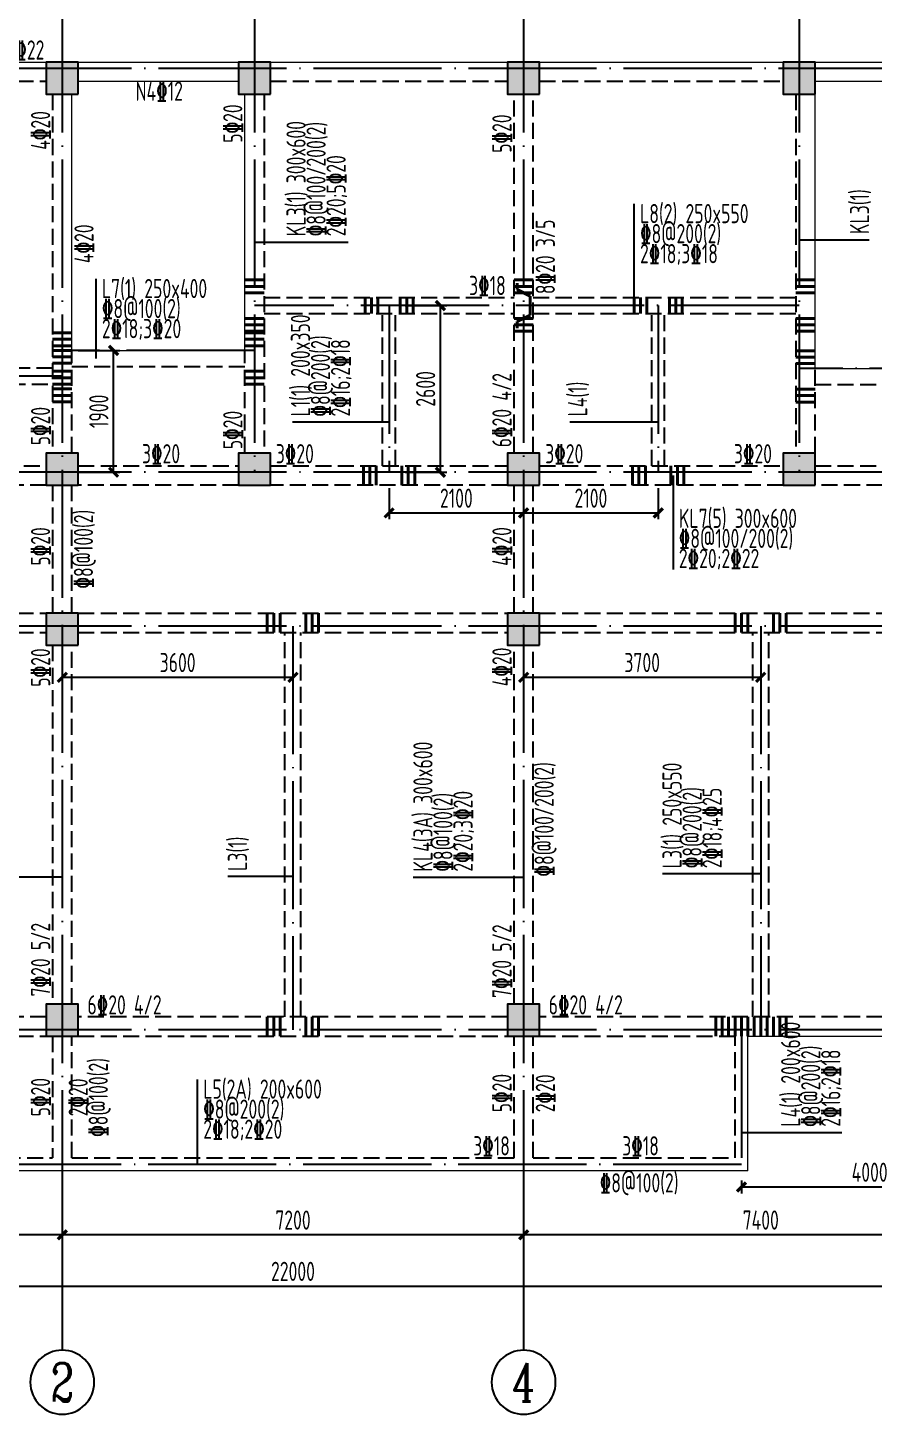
# Model space of a CAD drawing. Extents: x 9732137 to 18866768, y -962146 to 246094.
# Drawn here: x 9801759 to 9814956, y -192435 to -170799 of the extents above; entities that cross this region are included whole.
import ezdxf
from ezdxf.enums import TextEntityAlignment as Align

# ---------------------------------------------------------------- set-up
doc = ezdxf.new("R2010")
doc.units = 0
doc.header["$LTSCALE"] = 1000
for name, pattern in [('3', [500, 300, -200]), ('DASH', [0.35, 0.25, -0.1]), ('DOTE', [2.42, 2, -0.2, 0.02, -0.2])]:
    doc.linetypes.add(name, pattern=pattern)
doc.layers.get('0').update_dxf_attribs({"linetype": 'CONTINUOUS'})
doc.layers.get('Defpoints').update_dxf_attribs({"linetype": 'CONTINUOUS'})
for name, color, linetype in [('AXIS', 1, 'DOTE'), ('AXIS_DIM', 3, 'CONTINUOUS'), ('AXIS_NUM', 7, 'CONTINUOUS'), ('COLU', 7, 'CONTINUOUS'), ('DIM', 3, 'CONTINUOUS'), ('柱涂实', 54, 'CONTINUOUS'), ('梁虚线', 134, '3')]:
    doc.layers.add(name, color=color, linetype=linetype)
for name, color, linetype, lineweight in [('梁', 4, 'CONTINUOUS', 18), ('梁原位标注', 7, 'CONTINUOUS', 25), ('梁原位标注竖向', 7, 'CONTINUOUS', 25), ('梁集中标注', 2, 'CONTINUOUS', 25), ('梁集中标注竖向', 2, 'CONTINUOUS', 25), ('次梁吊筋', 1, 'CONTINUOUS', 40), ('次梁箍筋', 1, 'CONTINUOUS', 40)]:
    doc.layers.add(name, color=color, linetype=linetype, lineweight=lineweight)
doc.styles.add('TSSD_Axis', font='Complex.shx', dxfattribs={"width": 0.7, "bigfont": 'hztxt.shx'})
doc.styles.add('TSSD_Dimension', font='Tssdeng.shx', dxfattribs={"width": 0.7, "bigfont": 'hztxt.shx'})
doc.styles.add('TSSD_Rein', font='Tssdeng.shx', dxfattribs={"width": 0.7, "bigfont": 'hztxt.shx'})
doc.dimstyles.new('TSSD_100_100$0', dxfattribs={"dimtxt": 300, "dimasz": 100, "dimexe": 100, "dimexo": 250, "dimgap": 80, "dimtad": 1, "dimdec": 0, "dimzin": 0, "dimdsep": 46, "dimtxsty": 'TSSD_Dimension', "dimblk1": 'ARCHTICK', "dimblk2": 'ARCHTICK', "dimsah": 1, "dimcen": 0, "dimclrd": 3, "dimclre": 256, "dimclrt": 7, "dimadec": 1, "dimazin": 0, "dimtfac": 1, "dimtdec": 0, "dimtix": 1, "dimtmove": 2, "dimatfit": 3, "dimldrblk": 'ARCHTICK', "dimfxl": 1, "dimtolj": 1, "dimtzin": 0, "dimarcsym": 0})

# ---------------------------------------------------------------- blocks, each defined once
blk = doc.blocks.new('ts_axno')
at = {"color": 0, "linetype": 'ByBlock', "lineweight": -2}
blk.add_circle((0, 0), 0.5, dxfattribs=at)
at = {"color": 0, "linetype": 'ByBlock', "lineweight": -2, "style": 'TSSD_Axis', "width": 0.7}
blk.add_attdef('A', text='', height=0.6, dxfattribs=at).set_placement((0, 0), align=Align.MIDDLE_CENTER)
blk = doc.blocks.new('_ArchTick')
at = {"color": 0, "linetype": 'ByBlock', "const_width": 0.5}
blk.add_lwpolyline([(-0.71, -0.71), (0.71, 0.71)], dxfattribs=at)
blk = doc.blocks.new('*D36')
at = {"layer": 'AXIS_DIM', "lineweight": -2}
for p, q in [((9809499, -187685), (9809499, -189735)), ((9816899, -187685), (9816899, -189735))]:
    blk.add_line(p, q, dxfattribs=at)
at = {"layer": 'AXIS_DIM', "color": 3, "lineweight": -2}
blk.add_line((9816899, -189635), (9809499, -189635), dxfattribs=at)
at = {"layer": 'Defpoints', "color": 0}
for p in [(9809499, -187435), (9816899, -187435), (9809499, -189635)]:
    blk.add_point(p, dxfattribs=at)
at = {"layer": 'AXIS_DIM', "color": 3, "lineweight": -2, "xscale": 100, "yscale": 100, "zscale": 100, "rotation": 180}
blk.add_blockref('_ArchTick', (9809499, -189635), dxfattribs=at)
at = {"layer": 'AXIS_DIM', "color": 3, "lineweight": -2, "xscale": 100, "yscale": 100, "zscale": 100}
blk.add_blockref('_ArchTick', (9816899, -189635), dxfattribs=at)
at = {"layer": 'AXIS_DIM', "color": 7, "insert": (9813199, -189405), "char_height": 300, "attachment_point": 5, "style": 'TSSD_Dimension'}
blk.add_mtext('\\A1;7400', dxfattribs=at)
blk = doc.blocks.new('*D37')
at = {"layer": 'AXIS_DIM', "lineweight": -2}
for p, q in [((9802299, -187685), (9802299, -189735)), ((9809499, -187685), (9809499, -189735))]:
    blk.add_line(p, q, dxfattribs=at)
at = {"layer": 'AXIS_DIM', "color": 3, "lineweight": -2}
blk.add_line((9809499, -189635), (9802299, -189635), dxfattribs=at)
at = {"layer": 'Defpoints', "color": 0}
for p in [(9802299, -187435), (9809499, -187435), (9802299, -189635)]:
    blk.add_point(p, dxfattribs=at)
at = {"layer": 'AXIS_DIM', "color": 3, "lineweight": -2, "xscale": 100, "yscale": 100, "zscale": 100, "rotation": 180}
blk.add_blockref('_ArchTick', (9802299, -189635), dxfattribs=at)
at = {"layer": 'AXIS_DIM', "color": 3, "lineweight": -2, "xscale": 100, "yscale": 100, "zscale": 100}
blk.add_blockref('_ArchTick', (9809499, -189635), dxfattribs=at)
at = {"layer": 'AXIS_DIM', "color": 7, "insert": (9805899, -189405), "char_height": 300, "attachment_point": 5, "style": 'TSSD_Dimension'}
blk.add_mtext('\\A1;7200', dxfattribs=at)
blk = doc.blocks.new('*D38')
at = {"layer": 'AXIS_DIM', "lineweight": -2}
for p, q in [((9794899, -187685), (9794899, -189735)), ((9802299, -187685), (9802299, -189735))]:
    blk.add_line(p, q, dxfattribs=at)
at = {"layer": 'AXIS_DIM', "color": 3, "lineweight": -2}
blk.add_line((9802299, -189635), (9794899, -189635), dxfattribs=at)
at = {"layer": 'Defpoints', "color": 0}
for p in [(9794899, -187435), (9802299, -187435), (9794899, -189635)]:
    blk.add_point(p, dxfattribs=at)
at = {"layer": 'AXIS_DIM', "color": 3, "lineweight": -2, "xscale": 100, "yscale": 100, "zscale": 100, "rotation": 180}
blk.add_blockref('_ArchTick', (9794899, -189635), dxfattribs=at)
at = {"layer": 'AXIS_DIM', "color": 3, "lineweight": -2, "xscale": 100, "yscale": 100, "zscale": 100}
blk.add_blockref('_ArchTick', (9802299, -189635), dxfattribs=at)
at = {"layer": 'AXIS_DIM', "color": 7, "insert": (9798599, -189405), "char_height": 300, "attachment_point": 5, "style": 'TSSD_Dimension'}
blk.add_mtext('\\A1;7400', dxfattribs=at)
blk = doc.blocks.new('*D39')
at = {"layer": 'AXIS_DIM', "lineweight": -2}
for p, q in [((9794899, -187685), (9794899, -190535)), ((9816899, -187685), (9816899, -190535))]:
    blk.add_line(p, q, dxfattribs=at)
at = {"layer": 'AXIS_DIM', "color": 3, "lineweight": -2}
blk.add_line((9794899, -190435), (9816899, -190435), dxfattribs=at)
at = {"layer": 'Defpoints', "color": 0}
for p in [(9794899, -187435), (9816899, -187435), (9816899, -190435)]:
    blk.add_point(p, dxfattribs=at)
at = {"layer": 'AXIS_DIM', "color": 3, "lineweight": -2, "xscale": 100, "yscale": 100, "zscale": 100, "rotation": 180}
blk.add_blockref('_ArchTick', (9794899, -190435), dxfattribs=at)
at = {"layer": 'AXIS_DIM', "color": 3, "lineweight": -2, "xscale": 100, "yscale": 100, "zscale": 100}
blk.add_blockref('_ArchTick', (9816899, -190435), dxfattribs=at)
at = {"layer": 'AXIS_DIM', "color": 7, "insert": (9805899, -190205), "char_height": 300, "attachment_point": 5, "style": 'TSSD_Dimension'}
blk.add_mtext('\\A1;22000', dxfattribs=at)
blk = doc.blocks.new('*D145')
at = {"layer": 'Defpoints', "color": 0}
for p in [(9802299, -180135), (9805899, -180135), (9805899, -180935)]:
    blk.add_point(p, dxfattribs=at)
at = {"layer": 'DIM', "lineweight": -2}
for p, q in [((9802299, -180385), (9802299, -181035)), ((9805899, -180385), (9805899, -181035))]:
    blk.add_line(p, q, dxfattribs=at)
at = {"layer": 'DIM', "color": 3, "lineweight": -2}
blk.add_line((9802299, -180935), (9805899, -180935), dxfattribs=at)
at = {"layer": 'DIM', "color": 3, "lineweight": -2, "xscale": 100, "yscale": 100, "zscale": 100, "rotation": 180}
blk.add_blockref('_ArchTick', (9802299, -180935), dxfattribs=at)
at = {"layer": 'DIM', "color": 3, "lineweight": -2, "xscale": 100, "yscale": 100, "zscale": 100}
blk.add_blockref('_ArchTick', (9805899, -180935), dxfattribs=at)
at = {"layer": 'DIM', "color": 7, "insert": (9804099, -180705), "char_height": 300, "attachment_point": 5, "style": 'TSSD_Dimension'}
blk.add_mtext('\\A1;3600', dxfattribs=at)
blk = doc.blocks.new('*D146')
at = {"layer": 'Defpoints', "color": 0}
for p in [(9809499, -180135), (9813199, -180135), (9813199, -180935)]:
    blk.add_point(p, dxfattribs=at)
at = {"layer": 'DIM', "lineweight": -2}
for p, q in [((9809499, -180385), (9809499, -181035)), ((9813199, -180385), (9813199, -181035))]:
    blk.add_line(p, q, dxfattribs=at)
at = {"layer": 'DIM', "color": 3, "lineweight": -2}
blk.add_line((9809499, -180935), (9813199, -180935), dxfattribs=at)
at = {"layer": 'DIM', "color": 3, "lineweight": -2, "xscale": 100, "yscale": 100, "zscale": 100, "rotation": 180}
blk.add_blockref('_ArchTick', (9809499, -180935), dxfattribs=at)
at = {"layer": 'DIM', "color": 3, "lineweight": -2, "xscale": 100, "yscale": 100, "zscale": 100}
blk.add_blockref('_ArchTick', (9813199, -180935), dxfattribs=at)
at = {"layer": 'DIM', "color": 7, "insert": (9811349, -180705), "char_height": 300, "attachment_point": 5, "style": 'TSSD_Dimension'}
blk.add_mtext('\\A1;3700', dxfattribs=at)
blk = doc.blocks.new('*D148')
at = {"layer": 'Defpoints', "color": 0}
for p in [(9802299, -175835), (9803099, -175835), (9802299, -177735)]:
    blk.add_point(p, dxfattribs=at)
at = {"layer": 'DIM', "lineweight": -2}
for p, q in [((9802549, -175835), (9803199, -175835)), ((9802549, -177735), (9803199, -177735))]:
    blk.add_line(p, q, dxfattribs=at)
at = {"layer": 'DIM', "color": 3, "lineweight": -2}
blk.add_line((9803099, -177735), (9803099, -175835), dxfattribs=at)
at = {"layer": 'DIM', "color": 3, "lineweight": -2, "xscale": 100, "yscale": 100, "zscale": 100}
for p, rotation in [((9803099, -175835), 90), ((9803099, -177735), 270)]:
    blk.add_blockref('_ArchTick', p, dxfattribs=dict(at, rotation=rotation))
at = {"layer": 'DIM', "color": 7, "insert": (9802869, -176785), "char_height": 300, "attachment_point": 5, "rotation": 90, "style": 'TSSD_Dimension'}
blk.add_mtext('\\A1;1900', dxfattribs=at)
blk = doc.blocks.new('*D149')
at = {"layer": 'Defpoints', "color": 0}
for p in [(9807399, -175135), (9808199, -175135), (9807399, -177735)]:
    blk.add_point(p, dxfattribs=at)
at = {"layer": 'DIM', "lineweight": -2}
for p, q in [((9807649, -175135), (9808299, -175135)), ((9807649, -177735), (9808299, -177735))]:
    blk.add_line(p, q, dxfattribs=at)
at = {"layer": 'DIM', "color": 3, "lineweight": -2}
blk.add_line((9808199, -177735), (9808199, -175135), dxfattribs=at)
at = {"layer": 'DIM', "color": 3, "lineweight": -2, "xscale": 100, "yscale": 100, "zscale": 100}
for p, rotation in [((9808199, -175135), 90), ((9808199, -177735), 270)]:
    blk.add_blockref('_ArchTick', p, dxfattribs=dict(at, rotation=rotation))
at = {"layer": 'DIM', "color": 7, "insert": (9807969, -176435), "char_height": 300, "attachment_point": 5, "rotation": 90, "style": 'TSSD_Dimension'}
blk.add_mtext('\\A1;2600', dxfattribs=at)
blk = doc.blocks.new('*D153')
at = {"layer": 'Defpoints', "color": 0}
for p in [(9807399, -177735), (9809499, -177735), (9809499, -178370)]:
    blk.add_point(p, dxfattribs=at)
at = {"layer": 'DIM', "lineweight": -2}
for p, q in [((9807399, -177985), (9807399, -178470)), ((9809499, -177985), (9809499, -178470))]:
    blk.add_line(p, q, dxfattribs=at)
at = {"layer": 'DIM', "color": 3, "lineweight": -2}
blk.add_line((9807399, -178370), (9809499, -178370), dxfattribs=at)
at = {"layer": 'DIM', "color": 3, "lineweight": -2, "xscale": 100, "yscale": 100, "zscale": 100, "rotation": 180}
blk.add_blockref('_ArchTick', (9807399, -178370), dxfattribs=at)
at = {"layer": 'DIM', "color": 3, "lineweight": -2, "xscale": 100, "yscale": 100, "zscale": 100}
blk.add_blockref('_ArchTick', (9809499, -178370), dxfattribs=at)
at = {"layer": 'DIM', "color": 7, "insert": (9808449, -178140), "char_height": 300, "attachment_point": 5, "style": 'TSSD_Dimension'}
blk.add_mtext('\\A1;2100', dxfattribs=at)
blk = doc.blocks.new('*D154')
at = {"layer": 'Defpoints', "color": 0}
for p in [(9809499, -177735), (9811599, -177735), (9811599, -178370)]:
    blk.add_point(p, dxfattribs=at)
at = {"layer": 'DIM', "lineweight": -2}
for p, q in [((9809499, -177985), (9809499, -178470)), ((9811599, -177985), (9811599, -178470))]:
    blk.add_line(p, q, dxfattribs=at)
at = {"layer": 'DIM', "color": 3, "lineweight": -2}
blk.add_line((9809499, -178370), (9811599, -178370), dxfattribs=at)
at = {"layer": 'DIM', "color": 3, "lineweight": -2, "xscale": 100, "yscale": 100, "zscale": 100, "rotation": 180}
blk.add_blockref('_ArchTick', (9809499, -178370), dxfattribs=at)
at = {"layer": 'DIM', "color": 3, "lineweight": -2, "xscale": 100, "yscale": 100, "zscale": 100}
blk.add_blockref('_ArchTick', (9811599, -178370), dxfattribs=at)
at = {"layer": 'DIM', "color": 7, "insert": (9810549, -178140), "char_height": 300, "attachment_point": 5, "style": 'TSSD_Dimension'}
blk.add_mtext('\\A1;2100', dxfattribs=at)
blk = doc.blocks.new('*D155')
at = {"layer": 'Defpoints', "color": 0}
for p in [(9812899, -188535), (9816899, -188535), (9816899, -188888)]:
    blk.add_point(p, dxfattribs=at)
at = {"layer": 'DIM', "lineweight": -2}
for p, q in [((9812899, -188785), (9812899, -188988)), ((9816899, -188785), (9816899, -188988))]:
    blk.add_line(p, q, dxfattribs=at)
at = {"layer": 'DIM', "color": 3, "lineweight": -2}
blk.add_line((9812899, -188888), (9816899, -188888), dxfattribs=at)
at = {"layer": 'DIM', "color": 3, "lineweight": -2, "xscale": 100, "yscale": 100, "zscale": 100, "rotation": 180}
blk.add_blockref('_ArchTick', (9812899, -188888), dxfattribs=at)
at = {"layer": 'DIM', "color": 3, "lineweight": -2, "xscale": 100, "yscale": 100, "zscale": 100}
blk.add_blockref('_ArchTick', (9816899, -188888), dxfattribs=at)
at = {"layer": 'DIM', "color": 7, "insert": (9814899, -188658), "char_height": 300, "attachment_point": 5, "style": 'TSSD_Dimension'}
blk.add_mtext('\\A1;4000', dxfattribs=at)

msp = doc.modelspace()

# ---------------------------------------------------------------- hatches: boundary and pattern name
at = {"layer": '柱涂实'}
for points in [[(9802548.5, -171835.1), (9802548.5, -171335.1), (9802048.5, -171335.1), (9802048.5, -171835.1)], [(9805548.5, -171835.1), (9805548.5, -171335.1), (9805048.5, -171335.1), (9805048.5, -171835.1)], [(9809748.5, -171835.1), (9809748.5, -171335.1), (9809248.5, -171335.1), (9809248.5, -171835.1)], [(9814048.5, -171835.1), (9814048.5, -171335.1), (9813548.5, -171335.1), (9813548.5, -171835.1)], [(9802548.5, -177935.1), (9802548.5, -177435.1), (9802048.5, -177435.1), (9802048.5, -177935.1)], [(9805548.5, -177935.1), (9805548.5, -177435.1), (9805048.5, -177435.1), (9805048.5, -177935.1)], [(9809748.5, -177935.1), (9809748.5, -177435.1), (9809248.5, -177435.1), (9809248.5, -177935.1)], [(9814048.5, -177935.1), (9814048.5, -177435.1), (9813548.5, -177435.1), (9813548.5, -177935.1)], [(9802548.5, -180435.1), (9802548.5, -179935.1), (9802048.5, -179935.1), (9802048.5, -180435.1)], [(9809748.5, -180435.1), (9809748.5, -179935.1), (9809248.5, -179935.1), (9809248.5, -180435.1)], [(9802548.5, -186535.1), (9802548.5, -186035.1), (9802048.5, -186035.1), (9802048.5, -186535.1)], [(9809748.5, -186535.1), (9809748.5, -186035.1), (9809248.5, -186035.1), (9809248.5, -186535.1)]]:
    msp.add_hatch(color=256, dxfattribs=at).paths.add_polyline_path(points)

# ---------------------------------------------------------------- linework, layer by layer
at = {"layer": 'AXIS'}
for p, q in [((9802298.5, -170435.1, 0), (9802298.5, -188535.1, 0)), ((9805298.5, -170435.1, 0), (9805298.5, -177735.1, 0)), ((9809498.5, -170435.1, 0), (9809498.5, -188535.1, 0)), ((9813798.5, -170435.1, 0), (9813798.5, -177735.1, 0)), ((9817898.5, -171435.1, 0), (9793898.5, -171435.1, 0)), ((9813798.5, -175135.1, 0), (9805298.5, -175135.1, 0)), ((9807398.5, -175135.1, 0), (9807398.5, -177735.1, 0)), ((9811598.5, -175135.1, 0), (9811598.5, -177735.1, 0)), ((9805298.5, -175835.1, 0), (9802298.5, -175835.1, 0)), ((9816898.5, -176115.1, 0), (9813798.5, -176115.1, 0)), ((9802298.5, -176235.1, 0), (9794898.5, -176235.1, 0)), ((9817898.5, -177735.1, 0), (9793898.5, -177735.1, 0)), ((9817898.5, -180135.1, 0), (9793898.5, -180135.1, 0)), ((9805898.5, -180135.1, 0), (9805898.5, -186435.1, 0)), ((9813198.5, -180135.1, 0), (9813198.5, -186435.1, 0)), ((9817898.5, -186435.1, 0), (9793898.5, -186435.1, 0)), ((9812898.5, -186435.1, 0), (9812898.5, -188535.1, 0)), ((9812898.5, -188535.1, 0), (9794898.5, -188535.1, 0))]:
    msp.add_line(p, q, dxfattribs=at)
at = {"layer": 'AXIS_NUM'}
for p, q in [((9802298.5, -187435.1, 0), (9802298.5, -191435.1, 0)), ((9809498.5, -187435.1, 0), (9809498.5, -191435.1, 0))]:
    msp.add_line(p, q, dxfattribs=at)
at = {"layer": 'COLU', "ltscale": 1}
for points in [[(9802548.5, -171835.1), (9802548.5, -171335.1), (9802048.5, -171335.1), (9802048.5, -171835.1)], [(9805548.5, -171835.1), (9805548.5, -171335.1), (9805048.5, -171335.1), (9805048.5, -171835.1)], [(9809748.5, -171835.1), (9809748.5, -171335.1), (9809248.5, -171335.1), (9809248.5, -171835.1)], [(9814048.5, -171835.1), (9814048.5, -171335.1), (9813548.5, -171335.1), (9813548.5, -171835.1)], [(9802548.5, -177935.1), (9802548.5, -177435.1), (9802048.5, -177435.1), (9802048.5, -177935.1)], [(9805548.5, -177935.1), (9805548.5, -177435.1), (9805048.5, -177435.1), (9805048.5, -177935.1)], [(9809748.5, -177935.1), (9809748.5, -177435.1), (9809248.5, -177435.1), (9809248.5, -177935.1)], [(9814048.5, -177935.1), (9814048.5, -177435.1), (9813548.5, -177435.1), (9813548.5, -177935.1)], [(9802548.5, -180435.1), (9802548.5, -179935.1), (9802048.5, -179935.1), (9802048.5, -180435.1)], [(9809748.5, -180435.1), (9809748.5, -179935.1), (9809248.5, -179935.1), (9809248.5, -180435.1)], [(9802548.5, -186535.1), (9802548.5, -186035.1), (9802048.5, -186035.1), (9802048.5, -186535.1)], [(9809748.5, -186535.1), (9809748.5, -186035.1), (9809248.5, -186035.1), (9809248.5, -186535.1)]]:
    msp.add_lwpolyline(points, close=True, dxfattribs=at)
at = {"layer": '柱涂实', "linetype": 'Continuous'}
for points in [[(9802548.5, -171835.1), (9802548.5, -171335.1), (9802048.5, -171335.1), (9802048.5, -171835.1)], [(9805548.5, -171835.1), (9805548.5, -171335.1), (9805048.5, -171335.1), (9805048.5, -171835.1)], [(9809748.5, -171835.1), (9809748.5, -171335.1), (9809248.5, -171335.1), (9809248.5, -171835.1)], [(9814048.5, -171835.1), (9814048.5, -171335.1), (9813548.5, -171335.1), (9813548.5, -171835.1)], [(9802548.5, -177935.1), (9802548.5, -177435.1), (9802048.5, -177435.1), (9802048.5, -177935.1)], [(9805548.5, -177935.1), (9805548.5, -177435.1), (9805048.5, -177435.1), (9805048.5, -177935.1)], [(9809748.5, -177935.1), (9809748.5, -177435.1), (9809248.5, -177435.1), (9809248.5, -177935.1)], [(9814048.5, -177935.1), (9814048.5, -177435.1), (9813548.5, -177435.1), (9813548.5, -177935.1)], [(9802548.5, -180435.1), (9802548.5, -179935.1), (9802048.5, -179935.1), (9802048.5, -180435.1)], [(9809748.5, -180435.1), (9809748.5, -179935.1), (9809248.5, -179935.1), (9809248.5, -180435.1)], [(9802548.5, -186535.1), (9802548.5, -186035.1), (9802048.5, -186035.1), (9802048.5, -186535.1)], [(9809748.5, -186535.1), (9809748.5, -186035.1), (9809248.5, -186035.1), (9809248.5, -186535.1)]]:
    msp.add_lwpolyline(points, close=True, dxfattribs=at)
at = {"layer": '梁', "ltscale": 1}
for p, q in [((9795298.5, -171335.1), (9802048.5, -171335.1)), ((9802548.5, -171335.1), (9805048.5, -171335.1)), ((9805548.5, -171335.1), (9809248.5, -171335.1)), ((9809748.5, -171335.1), (9813548.5, -171335.1)), ((9814048.5, -171335.1), (9816498.5, -171335.1)), ((9802548.5, -171635.1), (9805048.5, -171635.1)), ((9814048.5, -171635.1), (9816498.5, -171635.1)), ((9802448.5, -175835.1), (9802448.5, -171835.1)), ((9805148.5, -175835.1), (9805148.5, -171835.1)), ((9814048.5, -176115.1), (9814048.5, -171835.1)), ((9802448.5, -175835.1), (9805148.5, -175835.1)), ((9814048.5, -176115.1), (9816698.5, -176115.1)), ((9812998.5, -186535.1), (9816498.5, -186535.1)), ((9812998.5, -188635.1), (9812998.5, -186535.1)), ((9812998.5, -188635.1, 0), (9794798.5, -188635.1, 0))]:
    msp.add_line(p, q, dxfattribs=at)
at = {"layer": '梁虚线', "linetype": 'DASH', "ltscale": 1}
for p, q in [((9795298.5, -171635.1), (9802048.5, -171635.1)), ((9805548.5, -171635.1), (9809248.5, -171635.1)), ((9809748.5, -171635.1), (9813548.5, -171635.1)), ((9802148.5, -171835.1, 0), (9802148.5, -177435.1, 0)), ((9805448.5, -171835.1, 0), (9805448.5, -177435.1, 0)), ((9809348.5, -177435.1), (9809348.5, -171835.1)), ((9809648.5, -177435.1), (9809648.5, -171835.1)), ((9813748.5, -171835.1, 0), (9813748.5, -177435.1, 0)), ((9805448.5, -175010.1), (9809348.5, -175010.1)), ((9809648.5, -175010.1), (9813748.5, -175010.1)), ((9805448.5, -175260.1), (9809348.5, -175260.1)), ((9807298.5, -177635.1), (9807298.5, -175260.1)), ((9807498.5, -177635.1), (9807498.5, -175260.1)), ((9809648.5, -175260.1), (9813748.5, -175260.1)), ((9811498.5, -177635.1), (9811498.5, -175260.1)), ((9811698.5, -177635.1), (9811698.5, -175260.1)), ((9802448.5, -177435.1), (9802448.5, -175835.1)), ((9805148.5, -177435.1), (9805148.5, -175835.1)), ((9802148.5, -176110.1, 0), (9798323.5, -176110.1, 0)), ((9802448.5, -176085.1), (9805148.5, -176085.1)), ((9814048.5, -177435.1), (9814048.5, -176115.1)), ((9798323.5, -176360.1), (9802148.5, -176360.1)), ((9814048.5, -176365.1), (9816698.5, -176365.1)), ((9798198.5, -177635.1), (9802048.5, -177635.1)), ((9802548.5, -177635.1), (9805048.5, -177635.1)), ((9805548.5, -177635.1), (9809248.5, -177635.1)), ((9809748.5, -177635.1), (9813548.5, -177635.1)), ((9814048.5, -177635.1), (9816498.5, -177635.1)), ((9802048.5, -177935.1, 0), (9795298.5, -177935.1, 0)), ((9802148.5, -177935.1, 0), (9802148.5, -179935.1, 0)), ((9802448.5, -179935.1), (9802448.5, -177935.1)), ((9805048.5, -177935.1, 0), (9802548.5, -177935.1, 0)), ((9809248.5, -177935.1, 0), (9805548.5, -177935.1, 0)), ((9809348.5, -179935.1), (9809348.5, -177935.1)), ((9809648.5, -179935.1), (9809648.5, -177935.1)), ((9813548.5, -177935.1, 0), (9809748.5, -177935.1, 0)), ((9816498.5, -177935.1, 0), (9814048.5, -177935.1, 0)), ((9795298.5, -179935.1), (9802048.5, -179935.1)), ((9802548.5, -179935.1), (9809248.5, -179935.1)), ((9809748.5, -179935.1), (9816498.5, -179935.1)), ((9795298.5, -180235.1), (9802048.5, -180235.1)), ((9802148.5, -180435.1, 0), (9802148.5, -186035.1, 0)), ((9802448.5, -186035.1), (9802448.5, -180435.1)), ((9802548.5, -180235.1), (9809248.5, -180235.1)), ((9805773.5, -186235.1), (9805773.5, -180235.1)), ((9806023.5, -186235.1), (9806023.5, -180235.1)), ((9809348.5, -186035.1), (9809348.5, -180435.1)), ((9809648.5, -186035.1), (9809648.5, -180435.1)), ((9809748.5, -180235.1), (9816498.5, -180235.1)), ((9813073.5, -186235.1), (9813073.5, -180235.1)), ((9813323.5, -186235.1), (9813323.5, -180235.1)), ((9802048.5, -186235.1, 0), (9795298.5, -186235.1, 0)), ((9809248.5, -186235.1, 0), (9802548.5, -186235.1, 0)), ((9816498.5, -186235.1, 0), (9809748.5, -186235.1, 0)), ((9795298.5, -186535.1), (9802048.5, -186535.1)), ((9802148.5, -186535.1, 0), (9802148.5, -188435.1, 0)), ((9802448.5, -188435.1), (9802448.5, -186535.1)), ((9802548.5, -186535.1), (9809248.5, -186535.1)), ((9809348.5, -188435.1), (9809348.5, -186535.1)), ((9809648.5, -188435.1), (9809648.5, -186535.1)), ((9809748.5, -186535.1), (9812798.5, -186535.1)), ((9812798.5, -188435.1), (9812798.5, -186535.1)), ((9795098.5, -188435.1), (9802148.5, -188435.1)), ((9802448.5, -188435.1), (9809348.5, -188435.1)), ((9809648.5, -188435.1), (9812798.5, -188435.1))]:
    msp.add_line(p, q, dxfattribs=at)
at = {"layer": '梁集中标注', "color": 21, "linetype": 'Continuous', "ltscale": 1}
for p, q in [((9811226.3, -175135.1, 0), (9811226.3, -173548.7, 0)), ((9802827.8, -175960.1, 0), (9802827.8, -174718.3, 0)), ((9804409.3, -188535.1, 0), (9804409.3, -187210.7, 0))]:
    msp.add_line(p, q, dxfattribs=at)
at = {"layer": '梁集中标注', "linetype": 'Continuous', "ltscale": 1}
msp.add_line((9811831.9, -177785.1, 0), (9811831.9, -179253, 0), dxfattribs=at)
at = {"layer": '梁集中标注竖向', "linetype": 'Continuous', "ltscale": 1}
for p, q in [((9805298.5, -174142.6), (9806761, -174142.6)), ((9813798.5, -174108.8, 0), (9814891.1, -174108.8, 0)), ((9802298.5, -184052.7, 0), (9800771.2, -184052.7, 0)), ((9809498.5, -184056.9, 0), (9807777.1, -184056.9, 0))]:
    msp.add_line(p, q, dxfattribs=at)
at = {"layer": '梁集中标注竖向', "color": 21, "linetype": 'Continuous', "ltscale": 1}
for p, q in [((9807398.5, -176955.1), (9805892.3, -176955.1)), ((9811598.5, -176955.1), (9810217.3, -176955.1)), ((9805898.5, -184044.8, 0), (9804882.7, -184044.8, 0)), ((9813198.5, -184003.1, 0), (9811665.3, -184003.1, 0)), ((9812898.5, -188037.2, 0), (9814465.3, -188037.2, 0))]:
    msp.add_line(p, q, dxfattribs=at)
at = {"layer": '次梁吊筋', "linetype": 'Continuous', "ltscale": 1}
for p, q in [((9809398.5, -174885.1), (9809398.5, -174785.1)), ((9809598.5, -174985.1), (9809398.5, -174885.1)), ((9809598.5, -175285.1), (9809598.5, -174985.1)), ((9809398.5, -175385.1), (9809598.5, -175285.1)), ((9809398.5, -175485.1), (9809398.5, -175385.1))]:
    msp.add_line(p, q, dxfattribs=at)
at = {"layer": '次梁箍筋', "linetype": 'Continuous', "ltscale": 1}
for p, q in [((9805148.5, -174735.1), (9805448.5, -174735.1)), ((9809348.5, -174735.1), (9809648.5, -174735.1)), ((9813748.5, -174735.1), (9814048.5, -174735.1)), ((9805148.5, -174835.1), (9805448.5, -174835.1)), ((9805148.5, -174935.1), (9805448.5, -174935.1)), ((9807023.5, -175010.1), (9807023.5, -175260.1)), ((9807123.5, -175010.1), (9807123.5, -175260.1)), ((9807223.5, -175010.1), (9807223.5, -175260.1)), ((9807573.5, -175010.1), (9807573.5, -175260.1)), ((9807673.5, -175010.1), (9807673.5, -175260.1)), ((9807773.5, -175010.1), (9807773.5, -175260.1)), ((9809348.5, -174835.1), (9809648.5, -174835.1)), ((9809348.5, -174935.1), (9809648.5, -174935.1)), ((9811223.5, -175010.1), (9811223.5, -175260.1)), ((9811323.5, -175010.1), (9811323.5, -175260.1)), ((9811423.5, -175010.1), (9811423.5, -175260.1)), ((9811773.5, -175010.1), (9811773.5, -175260.1)), ((9811873.5, -175010.1), (9811873.5, -175260.1)), ((9811973.5, -175010.1), (9811973.5, -175260.1)), ((9813748.5, -174835.1), (9814048.5, -174835.1)), ((9813748.5, -174935.1), (9814048.5, -174935.1)), ((9805148.5, -175335.1), (9805448.5, -175335.1)), ((9805148.5, -175435.1), (9805448.5, -175435.1)), ((9809348.5, -175335.1), (9809648.5, -175335.1)), ((9809348.5, -175435.1), (9809648.5, -175435.1)), ((9813748.5, -175335.1), (9814048.5, -175335.1)), ((9813748.5, -175435.1), (9814048.5, -175435.1)), ((9802148.5, -175560.1), (9802448.5, -175560.1)), ((9802148.5, -175660.1), (9802448.5, -175660.1)), ((9805148.5, -175535.1), (9805448.5, -175535.1)), ((9805148.5, -175560.1), (9805448.5, -175560.1)), ((9805148.5, -175660.1), (9805448.5, -175660.1)), ((9809348.5, -175535.1), (9809648.5, -175535.1)), ((9813748.5, -175535.1), (9814048.5, -175535.1)), ((9802148.5, -175760.1), (9802448.5, -175760.1)), ((9802148.5, -175835.1), (9802448.5, -175835.1)), ((9805148.5, -175760.1), (9805448.5, -175760.1)), ((9813748.5, -175840.1), (9814048.5, -175840.1)), ((9802148.5, -175935.1), (9802448.5, -175935.1)), ((9802148.5, -176035.1), (9802448.5, -176035.1)), ((9813748.5, -175940.1), (9814048.5, -175940.1)), ((9813748.5, -176040.1), (9814048.5, -176040.1)), ((9802148.5, -176160.1), (9802448.5, -176160.1)), ((9802148.5, -176260.1), (9802448.5, -176260.1)), ((9805148.5, -176160.1), (9805448.5, -176160.1)), ((9805148.5, -176260.1), (9805448.5, -176260.1)), ((9802148.5, -176360.1), (9802448.5, -176360.1)), ((9802148.5, -176435.1), (9802448.5, -176435.1)), ((9802148.5, -176535.1), (9802448.5, -176535.1)), ((9805148.5, -176360.1), (9805448.5, -176360.1)), ((9813748.5, -176440.1), (9814048.5, -176440.1)), ((9813748.5, -176540.1), (9814048.5, -176540.1)), ((9802148.5, -176635.1), (9802448.5, -176635.1)), ((9813748.5, -176640.1), (9814048.5, -176640.1)), ((9806998.5, -177635.1), (9806998.5, -177935.1)), ((9807098.5, -177635.1), (9807098.5, -177935.1)), ((9807198.5, -177635.1), (9807198.5, -177935.1)), ((9807598.5, -177635.1), (9807598.5, -177935.1)), ((9807698.5, -177635.1), (9807698.5, -177935.1)), ((9807798.5, -177635.1), (9807798.5, -177935.1)), ((9811198.5, -177635.1), (9811198.5, -177935.1)), ((9811298.5, -177635.1), (9811298.5, -177935.1)), ((9811398.5, -177635.1), (9811398.5, -177935.1)), ((9811798.5, -177635.1), (9811798.5, -177935.1)), ((9811898.5, -177635.1), (9811898.5, -177935.1)), ((9811998.5, -177635.1), (9811998.5, -177935.1)), ((9805498.5, -179935.1), (9805498.5, -180235.1)), ((9805598.5, -179935.1), (9805598.5, -180235.1)), ((9805698.5, -179935.1), (9805698.5, -180235.1)), ((9806098.5, -179935.1), (9806098.5, -180235.1)), ((9806198.5, -179935.1), (9806198.5, -180235.1)), ((9806298.5, -179935.1), (9806298.5, -180235.1)), ((9812798.5, -179935.1), (9812798.5, -180235.1)), ((9812898.5, -179935.1), (9812898.5, -180235.1)), ((9812998.5, -179935.1), (9812998.5, -180235.1)), ((9813398.5, -179935.1), (9813398.5, -180235.1)), ((9813498.5, -179935.1), (9813498.5, -180235.1)), ((9813598.5, -179935.1), (9813598.5, -180235.1)), ((9805498.5, -186235.1), (9805498.5, -186535.1)), ((9805598.5, -186235.1), (9805598.5, -186535.1)), ((9805698.5, -186235.1), (9805698.5, -186535.1)), ((9806098.5, -186235.1), (9806098.5, -186535.1)), ((9806198.5, -186235.1), (9806198.5, -186535.1)), ((9806298.5, -186235.1), (9806298.5, -186535.1)), ((9812498.5, -186235.1), (9812498.5, -186535.1)), ((9812598.5, -186235.1), (9812598.5, -186535.1)), ((9812698.5, -186235.1), (9812698.5, -186535.1)), ((9812798.5, -186235.1), (9812798.5, -186535.1)), ((9812898.5, -186235.1), (9812898.5, -186535.1)), ((9812998.5, -186235.1), (9812998.5, -186535.1)), ((9813098.5, -186235.1), (9813098.5, -186535.1)), ((9813198.5, -186235.1), (9813198.5, -186535.1)), ((9813298.5, -186235.1), (9813298.5, -186535.1)), ((9813398.5, -186235.1), (9813398.5, -186535.1)), ((9813498.5, -186235.1), (9813498.5, -186535.1)), ((9813598.5, -186235.1), (9813598.5, -186535.1))]:
    msp.add_line(p, q, dxfattribs=at)

# ---------------------------------------------------------------- block references
at = {"layer": 'AXIS_NUM'}
ref = msp.add_blockref('ts_axno', (9802298.5, -191935.1, 0), dxfattribs=dict(at, xscale=-1000, yscale=1000, zscale=1000, rotation=180))
ref.add_attrib('2', '2', dxfattribs={"height": 600, "style": 'TSSD_Axis', "width": 0.7}).set_placement((9802298.5, -191935.1, 0), align=Align.MIDDLE_CENTER)
ref = msp.add_blockref('ts_axno', (9809498.5, -191935.1, 0), dxfattribs=dict(at, xscale=-1000, yscale=1000, zscale=1000, rotation=180))
ref.add_attrib('4', '4', dxfattribs={"height": 600, "style": 'TSSD_Axis', "width": 0.7}).set_placement((9809498.5, -191935.1, 0), align=Align.MIDDLE_CENTER)

# ---------------------------------------------------------------- texts
at = {"layer": '梁原位标注', "style": 'TSSD_Rein', "width": 0.7}
for s, p in [('3%%13222', (9802019.4, -171296.3)), ('3%%13218', (9809219.8, -174971.3)), ('3%%13220', (9806225.6, -177596.3)), ('3%%13220', (9810430.2, -177596.3)), ('3%%13220', (9813375, -177596.3)), ('6%%13220 4/2', (9803848.8, -186196.3)), ('6%%13220 4/2', (9811047.6, -186196.3)), ('3%%13218', (9809284.5, -188396.3))]:
    msp.add_text(s, height=300, dxfattribs=at).set_placement(p, align=Align.RIGHT)
for s, p in [('N4%%13212', (9803811.2, -171639.2)), ('%%1328@100(2)', (9811301.5, -188673.8))]:
    msp.add_text(s, height=300, dxfattribs=at).set_placement(p, align=Align.TOP_CENTER)
for s, p in [('3%%13220', (9803840.3, -177596.3)), ('3%%13218', (9811323.5, -188396.3))]:
    msp.add_text(s, height=300, dxfattribs=at).set_placement(p, align=Align.CENTER)
at = {"layer": '梁原位标注竖向', "style": 'TSSD_Rein', "width": 0.7}
for s, p in [('4%%13220', (9802109.8, -172098.9)), ('5%%13220', (9805109.8, -171994.5)), ('5%%13220', (9809309.8, -172151.1)), ('5%%13220', (9802109.8, -180482.7)), ('4%%13220', (9809309.8, -180470.4))]:
    msp.add_text(s, height=300, rotation=90, dxfattribs=at).set_placement(p, align=Align.RIGHT)
for s, p in [('4%%13220', (9802487.3, -174169.6)), ('8%%13220 3/5', (9809687.3, -174374.6)), ('%%1328@100(2)', (9802479.1, -178935.1)), ('%%1328@100/200(2)', (9809669, -183151.6)), ('2%%13220', (9809687.3, -187426.7))]:
    msp.add_text(s, height=300, rotation=90, dxfattribs=at).set_placement(p, align=Align.TOP_CENTER)
for s, p in [('6%%13220 4/2', (9809309.8, -177345.7)), ('5%%13220', (9802109.8, -177315)), ('5%%13220', (9805109.8, -177376)), ('7%%13220 5/2', (9802109.8, -185915)), ('7%%13220 5/2', (9809309.8, -185939.4))]:
    msp.add_text(s, height=300, rotation=90, dxfattribs=at).set_placement(p)
for s, p in [('5%%13220', (9802109.8, -178893.3)), ('4%%13220', (9809309.8, -178893.3)), ('5%%13220', (9809309.8, -187423.5)), ('5%%13220', (9802109.8, -187486.7))]:
    msp.add_text(s, height=300, rotation=90, dxfattribs=at).set_placement(p, align=Align.CENTER)
for s, p in [('%%1328@100(2)', (9803099.8, -187490.6)), ('2%%13220', (9802786.9, -187490.6))]:
    msp.add_text(s, height=300, rotation=90, dxfattribs=at).set_placement(p, align=Align.BOTTOM_CENTER)
at = {"layer": '梁集中标注', "color": 21, "style": 'TSSD_Rein', "width": 0.7}
for s, p in [('L8(2) 250x550', (9811315.3, -173848.7, 0)), ('%%1328@200(2)', (9811315.3, -174161.6, 0)), ('2%%13218;3%%13218', (9811315.3, -174474.5, 0)), ('L7(1) 250x400', (9802916.8, -175018.3, 0)), ('%%1328@100(2)', (9802916.8, -175331.2, 0)), ('2%%13218;3%%13220', (9802916.8, -175644.1, 0)), ('L5(2A) 200x600', (9804498.3, -187510.7)), ('%%1328@200(2)', (9804498.3, -187823.6, 0)), ('2%%13218;2%%13220', (9804498.3, -188136.5, 0))]:
    msp.add_text(s, height=300, dxfattribs=at).set_placement(p)
at = {"layer": '梁集中标注', "style": 'TSSD_Rein', "width": 0.7}
for s, p in [('KL7(5) 300x600', (9811920.9, -178604.1)), ('%%1328@100/200(2)', (9811920.9, -178917, 0)), ('2%%13220;2%%13222', (9811920.9, -179229.9, 0))]:
    msp.add_text(s, height=300, dxfattribs=at).set_placement(p)
at = {"layer": '梁集中标注竖向', "style": 'TSSD_Rein', "width": 0.7}
for s, p in [('KL3(1) 300x600', (9806097.3, -174053.2)), ('%%1328@100/200(2)', (9806409.8, -174053.2)), ('2%%13220;5%%13220', (9806722.3, -174053.2)), ('KL3(1)', (9814891.1, -174019.8)), ('KL4(3A) 300x600', (9808077.1, -183967.9, 0)), ('%%1328@100(2)', (9808390, -183967.9)), ('2%%13220;3%%13220', (9808702.9, -183967.9, 0))]:
    msp.add_text(s, height=300, rotation=90, dxfattribs=at).set_placement(p)
at = {"layer": '梁集中标注竖向', "color": 21, "style": 'TSSD_Rein', "width": 0.7}
for s, p in [('L1(1) 200x350', (9806166, -176865.7)), ('%%1328@200(2)', (9806478.5, -176865.7)), ('2%%13216;2%%13218', (9806791, -176865.7)), ('L4(1)', (9810491, -176865.7)), ('L3(1) 250x550', (9811965.3, -183914.1)), ('%%1328@200(2)', (9812278.2, -183914.1, 0)), ('2%%13218;4%%13225', (9812591.1, -183914.1, 0)), ('L3(1)', (9805182.7, -183955.8)), ('L4(1) 200x600', (9813816.5, -187948.2, 0)), ('%%1328@200(2)', (9814129.4, -187948.2, 0)), ('2%%13216;2%%13218', (9814442.3, -187948.2))]:
    msp.add_text(s, height=300, rotation=90, dxfattribs=at).set_placement(p)

# ---------------------------------------------------------------- dimensions: what is measured, and where the dimension line sits
at = {"layer": 'AXIS_DIM'}
for base, p1, p2, picture, middle in [((9794898.5, -189635.1, 0), (9802298.5, -187435.1, 0), (9794898.5, -187435.1, 0), '*D38', (9798598.5, -189405.1, 0)), ((9816898.5, -190435.1, 0), (9794898.5, -187435.1, 0), (9816898.5, -187435.1, 0), '*D39', (9805898.5, -190205.1, 0)), ((9802298.5, -189635.1, 0), (9809498.5, -187435.1, 0), (9802298.5, -187435.1, 0), '*D37', (9805898.5, -189405.1, 0)), ((9809498.5, -189635.1, 0), (9816898.5, -187435.1, 0), (9809498.5, -187435.1, 0), '*D36', (9813198.5, -189405.1, 0))]:
    dim = msp.add_linear_dim(base=base, p1=p1, p2=p2, dimstyle='TSSD_100_100$0', dxfattribs=at)
    dim.commit()
    dim.dimension.update_dxf_attribs({"geometry": picture, "text_midpoint": middle})
at = {"layer": 'DIM'}
for base, p1, p2, picture, middle in [((9808198.5, -175135.1, 0), (9807398.5, -177735.1, 0), (9807398.5, -175135.1, 0), '*D149', (9807968.5, -176435.1, 0)), ((9803098.5, -175835.1, 0), (9802298.5, -177735.1, 0), (9802298.5, -175835.1, 0), '*D148', (9802868.5, -176785.1, 0))]:
    dim = msp.add_linear_dim(base=base, p1=p1, p2=p2, angle=90, dimstyle='TSSD_100_100$0', dxfattribs=at)
    dim.commit()
    dim.dimension.update_dxf_attribs({"geometry": picture, "text_midpoint": middle})
for base, p1, p2, picture, middle in [((9809498.5, -178369.7, 0), (9807398.5, -177735.1, 0), (9809498.5, -177735.1, 0), '*D153', (9808448.5, -178139.7, 0)), ((9811598.5, -178369.7, 0), (9809498.5, -177735.1, 0), (9811598.5, -177735.1, 0), '*D154', (9810548.5, -178139.7, 0)), ((9805898.5, -180935.1, 0), (9802298.5, -180135.1, 0), (9805898.5, -180135.1, 0), '*D145', (9804098.5, -180705.1, 0)), ((9813198.5, -180935.1, 0), (9809498.5, -180135.1, 0), (9813198.5, -180135.1, 0), '*D146', (9811348.5, -180705.1, 0)), ((9816898.5, -188888.3, 0), (9812898.5, -188535.1, 0), (9816898.5, -188535.1, 0), '*D155', (9814898.5, -188658.3, 0))]:
    dim = msp.add_linear_dim(base=base, p1=p1, p2=p2, dimstyle='TSSD_100_100$0', dxfattribs=at)
    dim.commit()
    dim.dimension.update_dxf_attribs({"geometry": picture, "text_midpoint": middle})

doc.saveas('drawing.dxf')
